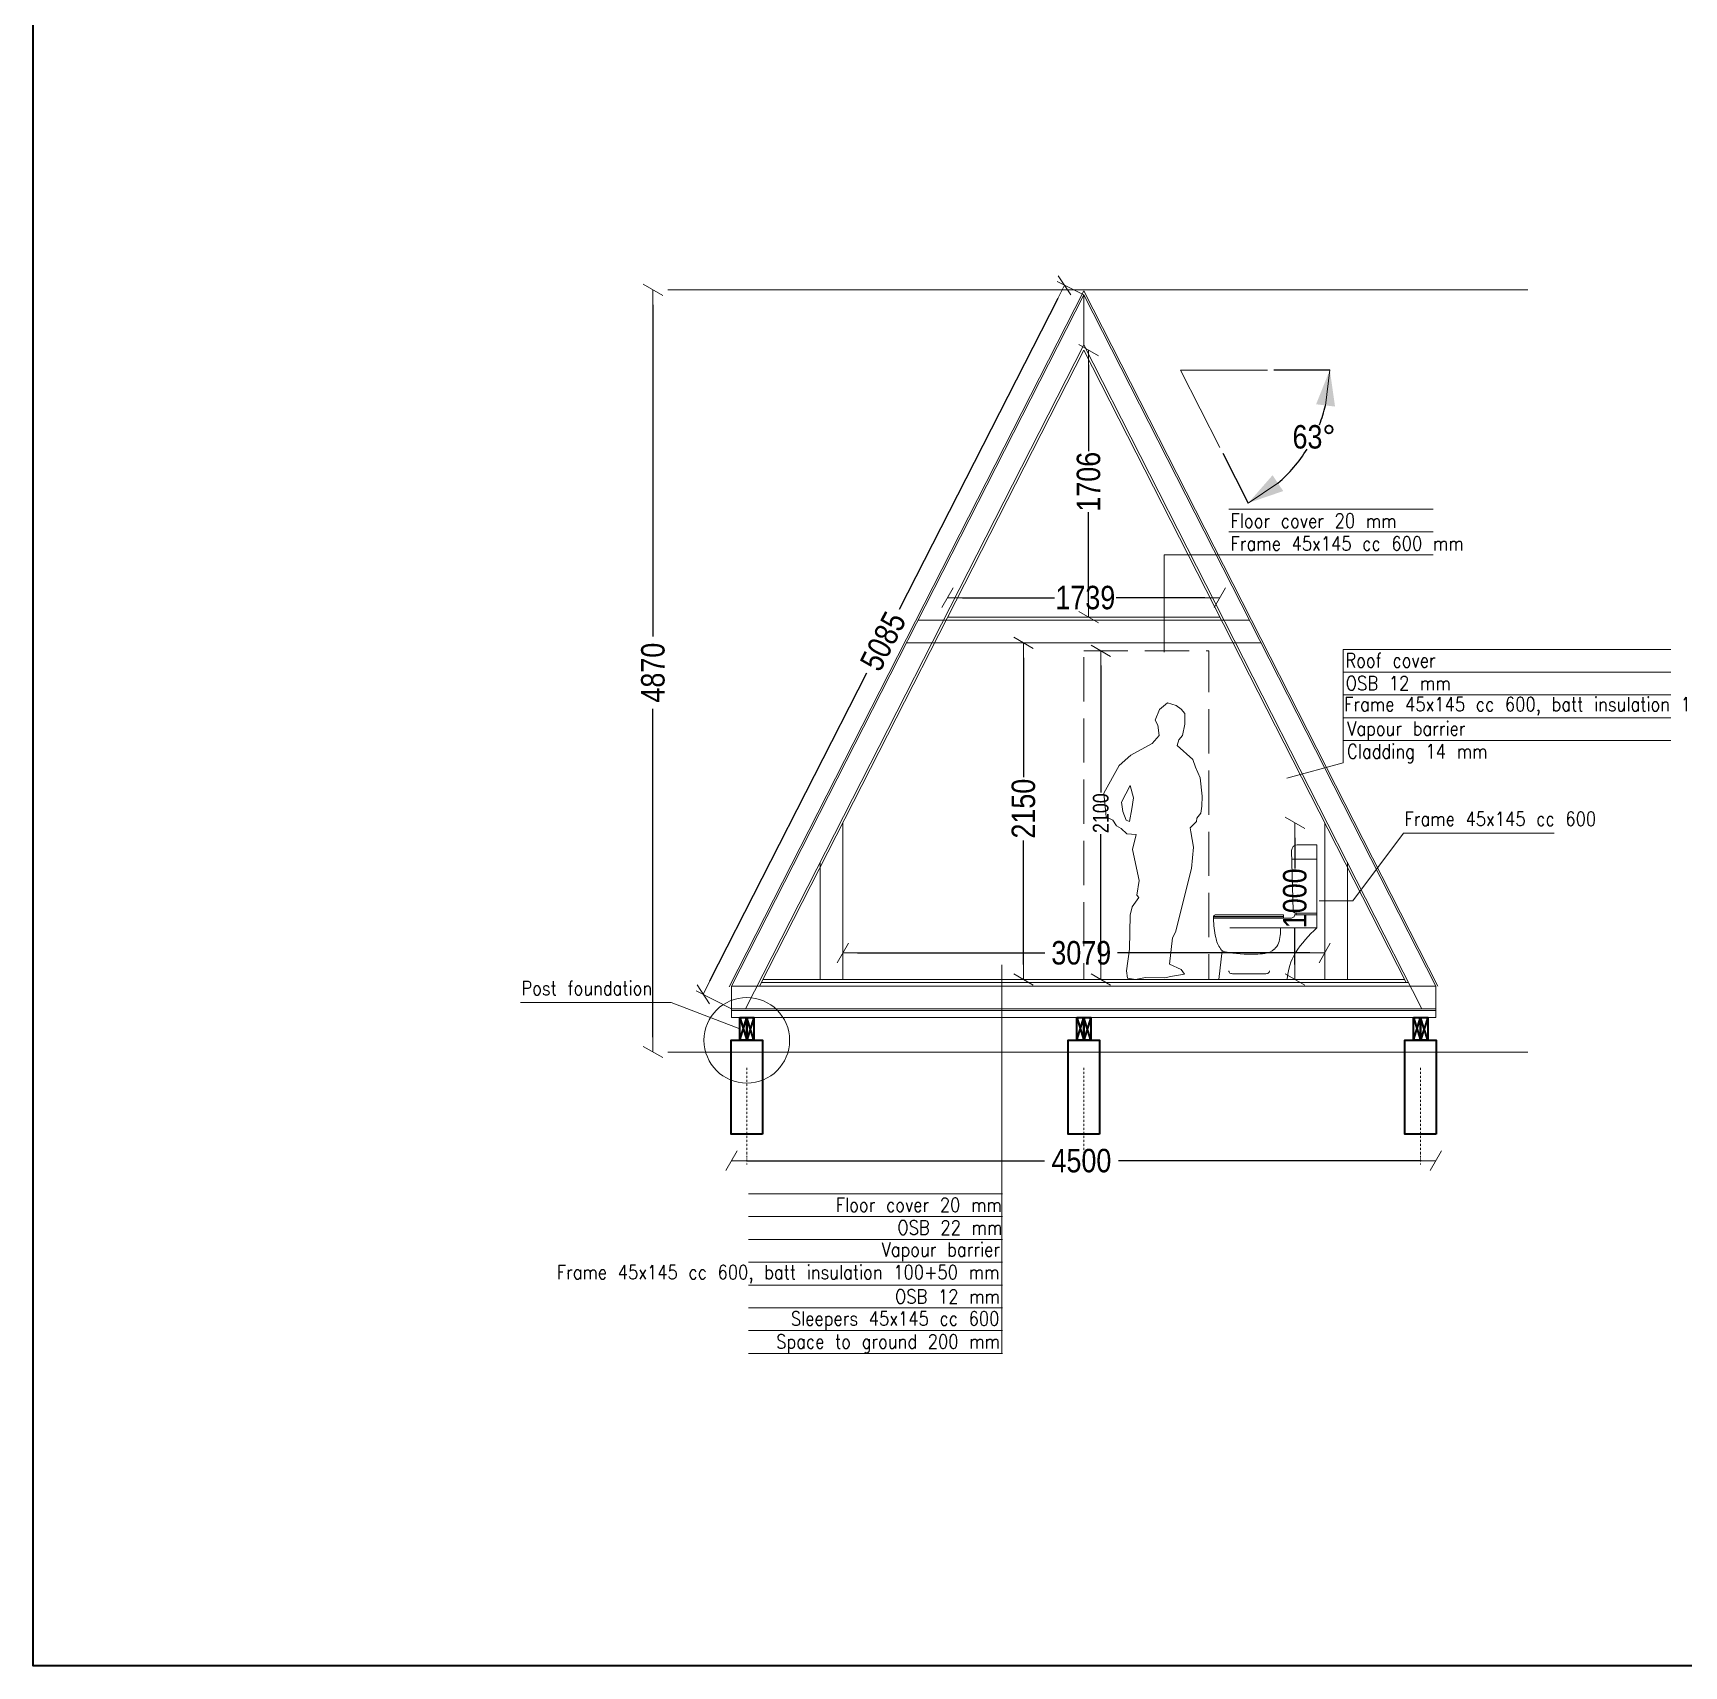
# Model space of a CAD drawing. Header units: millimetres. Extents: x -435615 to -398389, y 64121 to 101077.
# Drawn here: x -422706 to -412158, y 69380 to 79814 of the extents above; entities that cross this region are included whole.
import ezdxf

# ---------------------------------------------------------------- set-up
doc = ezdxf.new("R2010")
doc.units = ezdxf.units.MM
doc.header["$MEASUREMENT"] = 0
doc.linetypes.add('DASHDOT', pattern=[25.4, 12.7, -6.35, 0, -6.35])
doc.linetypes.add('Hidden Line', pattern=[391.222223, 282.222223, -109])
for name, color, linetype, lineweight in [('2D Drafting - General_Pen_No__1', 7, 'Continuous', 13), ('2D Drafting - General_Pen_No__101', 252, 'Continuous', 13), ('2D Drafting - General_Pen_No__6', 5, 'Continuous', 35), ('A-raam_Pen_No__1', 7, 'Continuous', 13), ('dim_Pen_No__1', 7, 'Continuous', 13), ('Interior - Furniture _Pen_No__1', 7, 'Continuous', 13), ('Interior - Furniture _Pen_No__2', 8, 'Continuous', 15), ('TEKST_Pen_No__1', 7, 'Continuous', 13), ('TEKST_Pen_No__7', 7, 'Continuous', 35), ('teljed_Pen_No__1', 7, 'Continuous', 13)]:
    doc.layers.add(name, color=color, linetype=linetype, lineweight=lineweight)
doc.layers.add('Dimensioning - General', color=7, linetype='Continuous')
doc.layers.add('Interior - Furniture', color=7, linetype='Continuous')
doc.styles.add('GENERATED_STYLE_1', font='techl___.ttf')
doc.dimstyles.new('GENERATED_STYLE__1', dxfattribs={"dimtxt": 150, "dimasz": 95, "dimexe": 0.18, "dimexo": 0.0625, "dimgap": 0.09, "dimtad": 0, "dimtih": 1, "dimtoh": 1, "dimdec": 0, "dimzin": 0, "dimdsep": 46, "dimtxsty": 'GENERATED_STYLE_1', "dimblk": 'ARROWHEAD_2', "dimblk1": 'ARROWHEAD_2', "dimblk2": 'ARROWHEAD_2', "dimcen": 0.09, "dimse1": 1, "dimse2": 1, "dimclrd": 7, "dimclre": 7, "dimclrt": 7, "dimadec": 0, "dimazin": 0, "dimtfac": 1, "dimtdec": 4, "dimtmove": 0, "dimatfit": 3, "dimfxl": 1, "dimtolj": 1, "dimtzin": 0, "dimarcsym": 0})
doc.dimstyles.new('GENERATED_STYLE__2', dxfattribs={"dimtxt": 150, "dimasz": 95, "dimexe": 0.18, "dimexo": 0.0625, "dimgap": 0.09, "dimtad": 0, "dimdec": 0, "dimzin": 0, "dimdsep": 46, "dimtxsty": 'GENERATED_STYLE_1', "dimblk": 'ARROWHEAD_2', "dimblk1": 'ARROWHEAD_2', "dimblk2": 'ARROWHEAD_2', "dimcen": 0.09, "dimse1": 1, "dimse2": 1, "dimclrd": 7, "dimclre": 7, "dimclrt": 7, "dimadec": 0, "dimazin": 0, "dimtfac": 1, "dimtdec": 4, "dimtmove": 0, "dimatfit": 3, "dimfxl": 1, "dimtolj": 1, "dimtzin": 0, "dimarcsym": 0})
doc.dimstyles.new('GENERATED_STYLE__3', dxfattribs={"dimtxt": 100, "dimasz": 95, "dimexe": 0.18, "dimexo": 0.0625, "dimgap": 0.09, "dimtad": 0, "dimdec": 0, "dimzin": 0, "dimdsep": 46, "dimtxsty": 'GENERATED_STYLE_1', "dimblk": 'ARROWHEAD_2', "dimblk1": 'ARROWHEAD_2', "dimblk2": 'ARROWHEAD_2', "dimcen": 0.09, "dimse1": 1, "dimse2": 1, "dimclrd": 7, "dimclre": 7, "dimclrt": 7, "dimadec": 0, "dimazin": 0, "dimtfac": 1, "dimtdec": 4, "dimtmove": 0, "dimatfit": 3, "dimfxl": 1, "dimtolj": 1, "dimtzin": 0, "dimarcsym": 0})
doc.dimstyles.new('GENERATED_STYLE__5', dxfattribs={"dimtxt": 150, "dimasz": 228, "dimexe": 0.18, "dimexo": 40, "dimgap": 0.09, "dimtad": 1, "dimtih": 1, "dimtoh": 1, "dimdec": 0, "dimzin": 0, "dimdsep": 46, "dimtxsty": 'GENERATED_STYLE_1', "dimblk": 'ARROWHEAD_5', "dimblk1": 'ARROWHEAD_5', "dimblk2": 'ARROWHEAD_5', "dimcen": 0.09, "dimclrd": 7, "dimclre": 7, "dimclrt": 7, "dimadec": 0, "dimazin": 0, "dimtfac": 1, "dimtdec": 4, "dimtmove": 0, "dimatfit": 3, "dimfxl": 1, "dimtolj": 1, "dimtzin": 0, "dimarcsym": 0})

# ---------------------------------------------------------------- blocks, each defined once
blk = doc.blocks.new('WC Symbol 21')
at = {"layer": 'Interior - Furniture _Pen_No__2', "color": 8, "linetype": 'Continuous', "lineweight": 15}
for p, q in [((0, 860), (125, 860)), ((0, 860), (0, 330)), ((0, 768), (161, 768)), ((151, 439), (161, 823)), ((0, 423), (133, 423)), ((133, 423), (133, 412)), ((0, 412), (142, 412)), ((0, 330), (555, 330)), ((142, 412), (142, 408)), ((142, 408), (144, 404)), ((144, 404), (146, 400)), ((146, 400), (150, 397)), ((150, 397), (154, 395)), ((154, 395), (158, 393)), ((158, 393), (163, 392)), ((163, 392), (168, 391)), ((168, 391), (655, 391)), ((213, 412), (651, 412)), ((213, 412), (213, 391)), ((213, 403), (660, 403)), ((213, 394), (660, 394)), ((660, 403), (660, 394)), ((660, 394), (660, 386)), ((627, 0), (605, 184)), ((302, 55), (303, 51)), ((303, 51), (304, 47)), ((304, 47), (307, 44)), ((307, 44), (311, 41)), ((311, 41), (315, 39)), ((315, 39), (320, 37)), ((320, 37), (325, 36)), ((325, 36), (331, 36)), ((331, 36), (538, 36)), ((538, 36), (540, 36)), ((540, 36), (545, 37)), ((545, 37), (550, 39)), ((550, 39), (555, 41)), ((555, 41), (558, 44)), ((558, 44), (561, 48)), ((561, 48), (563, 51)), ((563, 51), (563, 55)), ((190, 0), (627, 0))]:
    blk.add_line(p, q, dxfattribs=at)
for centre, major_axis, start_param, end_param in [((125, 823), (0, 36.9), 4.712389, 6.283185), ((133, 440), (0, 17.6), 3.141593, 4.616785), ((-518, -266), (0, 793), 5.295867, 5.561687), ((463, 311), (0, 234), 1.491435, 1.917408), ((53, 400), (0, 614), 4.497057, 4.690612), ((651, 403), (0, 8.65), 4.712389, 6.283185), ((655, 386), (0, 4.89), 4.712389, 6.283185), ((358, 284), (0, 126), 2.001074, 2.373142), ((442, 312), (0, 211), 4.123239, 4.506283), ((-193, -28), (0, 388), 4.783761, 5.250459), ((345, 274), (0, 109), 2.396082, 3.021612), ((417, 1002), (0, 841), 3.038709, 3.111969), ((424, 1000), (0, 839), 3.103446, 3.336927), ((579, 222), (0, 45.5), 3.279776, 4.069721)]:
    blk.add_ellipse(centre, major_axis=major_axis, ratio=0.988714, start_param=start_param, end_param=end_param, dxfattribs=at)
blk = doc.blocks.new('Standing Man Contour 01 21')
at = {"layer": 'Interior - Furniture _Pen_No__1', "color": 7, "linetype": 'Continuous', "lineweight": 13}
for p, q in [((-293, 1727), (-316, 1699)), ((-316, 1699), (-315, 1632)), ((-260, 1751), (-293, 1727)), ((-205, 1768), (-260, 1751)), ((-154, 1724), (-205, 1768)), ((-127, 1657), (-154, 1724)), ((-315, 1632), (-301, 1559)), ((-152, 1558), (-144, 1624)), ((-144, 1624), (-127, 1657)), ((-266, 1495), (-367, 1406)), ((-301, 1559), (-278, 1531)), ((-278, 1531), (-266, 1495)), ((-106, 1507), (-152, 1558)), ((29, 1433), (-106, 1507)), ((-367, 1406), (-384, 1357)), ((104, 1367), (29, 1433)), ((-414, 1289), (-427, 1172)), ((-384, 1357), (-414, 1289)), ((203, 1190), (104, 1367)), ((-427, 1172), (-425, 1108)), ((13, 1161), (33, 1240)), ((23, 1091), (13, 1161)), ((33, 1240), (89, 1133)), ((191, 1081), (203, 1190)), ((-425, 1108), (-418, 1063)), ((-418, 1063), (-393, 1031)), ((38, 1009), (23, 1091)), ((80, 1073), (60, 1018)), ((89, 1133), (80, 1073)), ((187, 1039), (191, 1081)), ((-393, 1031), (-390, 1010)), ((-390, 1010), (-350, 968)), ((-350, 968), (-354, 944)), ((60, 1018), (38, 1009)), ((54, 931), (91, 964)), ((91, 964), (121, 982)), ((121, 982), (144, 1018)), ((144, 1018), (187, 1039)), ((-354, 944), (-370, 845)), ((-370, 845), (-358, 708)), ((-5, 926), (54, 931)), ((18, 831), (-5, 926)), ((-23, 633), (18, 831)), ((-358, 708), (-256, 302)), ((-8, 538), (-23, 633)), ((-21, 524), (-8, 538)), ((21, 465), (-21, 524)), ((33, 410), (21, 465)), ((39, 194), (33, 410)), ((-256, 302), (-236, 266)), ((-236, 266), (-218, 98)), ((58, 56), (39, 194)), ((-293, 63), (-313, 34)), ((-313, 34), (-237, 20)), ((-218, 98), (-293, 63)), ((-237, 20), (-185, 10)), ((-185, 10), (-65, 13)), ((-65, 13), (0, 0)), ((0, 0), (50, 9)), ((50, 9), (58, 56))]:
    blk.add_line(p, q, dxfattribs=at)
blk = doc.blocks.new('ARROWHEAD_2')
at = {"color": 0, "linetype": 'Continuous', "lineweight": 0}
for p, q in [((0, 0), (-1, 0)), ((-0.38, -0.66), (0.38, 0.66))]:
    blk.add_line(p, q, dxfattribs=at)
blk = doc.blocks.new('*D264')
at = {"layer": 'Defpoints', "color": 0, "linetype": 'Continuous', "transparency": 16777216}
for p in [(-416378, 75917), (-414860, 75917), (-414454, 73767)]:
    blk.add_point(p, dxfattribs=at)
at = {"layer": 'Dimensioning - General', "color": 7, "linetype": 'Continuous', "lineweight": -2, "transparency": 16777216}
for p, q in [((-416378, 75822), (-416378, 75060)), ((-416378, 73862), (-416378, 74655))]:
    blk.add_line(p, q, dxfattribs=at)
at = {"layer": 'Dimensioning - General', "color": 7, "linetype": 'Continuous', "lineweight": -2, "transparency": 16777216, "xscale": 95, "yscale": 95, "zscale": 95}
for p, rotation in [((-416378, 75917), 90), ((-416378, 73767), 270)]:
    blk.add_blockref('ARROWHEAD_2', p, dxfattribs=dict(at, rotation=rotation))
at = {"layer": 'Dimensioning - General', "color": 7, "linetype": 'Continuous', "lineweight": 13, "transparency": 16777216, "insert": (-416378, 74858), "char_height": 150, "attachment_point": 5, "rotation": 90, "style": 'GENERATED_STYLE_1'}
blk.add_mtext('\\A1;2150', dxfattribs=at)
blk = doc.blocks.new('*D265')
at = {"layer": 'Defpoints', "color": 0, "linetype": 'Continuous', "transparency": 16777216}
for p in [(-415993, 77788), (-415962, 77788), (-416863, 76082)]:
    blk.add_point(p, dxfattribs=at)
at = {"layer": 'Dimensioning - General', "color": 7, "linetype": 'Continuous', "lineweight": -2, "transparency": 16777216}
for p, q in [((-415962, 77693), (-415962, 77142)), ((-415962, 76177), (-415962, 76752))]:
    blk.add_line(p, q, dxfattribs=at)
at = {"layer": 'Dimensioning - General', "color": 7, "linetype": 'Continuous', "lineweight": -2, "transparency": 16777216, "xscale": 95, "yscale": 95, "zscale": 95}
for p, rotation in [((-415962, 77788), 90), ((-415962, 76082), 270)]:
    blk.add_blockref('ARROWHEAD_2', p, dxfattribs=dict(at, rotation=rotation))
at = {"layer": 'Dimensioning - General', "color": 7, "linetype": 'Continuous', "lineweight": 13, "transparency": 16777216, "insert": (-415962, 76947), "char_height": 150, "attachment_point": 5, "rotation": 90, "style": 'GENERATED_STYLE_1'}
blk.add_mtext('\\A1;1706', dxfattribs=at)
blk = doc.blocks.new('*D266')
at = {"layer": 'Defpoints', "color": 0, "linetype": 'Continuous', "transparency": 16777216}
for p in [(-418745, 78173), (-418650, 78173), (-418650, 73303)]:
    blk.add_point(p, dxfattribs=at)
at = {"layer": 'Dimensioning - General', "color": 7, "linetype": 'Continuous', "lineweight": -2, "transparency": 16777216}
for p, q in [((-418745, 78078), (-418745, 75959)), ((-418745, 73398), (-418745, 75495))]:
    blk.add_line(p, q, dxfattribs=at)
at = {"layer": 'Dimensioning - General', "color": 7, "linetype": 'Continuous', "lineweight": -2, "transparency": 16777216, "xscale": 95, "yscale": 95, "zscale": 95}
for p, rotation in [((-418745, 78173), 90), ((-418745, 73303), 270)]:
    blk.add_blockref('ARROWHEAD_2', p, dxfattribs=dict(at, rotation=rotation))
at = {"layer": 'Dimensioning - General', "color": 7, "linetype": 'Continuous', "lineweight": 13, "transparency": 16777216, "insert": (-418745, 75727), "char_height": 150, "attachment_point": 5, "rotation": 90, "style": 'GENERATED_STYLE_1'}
blk.add_mtext('\\A1;4870', dxfattribs=at)
blk = doc.blocks.new('*D267')
at = {"layer": 'Defpoints', "color": 0, "linetype": 'Continuous', "transparency": 16777216}
for p in [(-414644, 74767), (-414454, 74767), (-414454, 73767)]:
    blk.add_point(p, dxfattribs=at)
at = {"layer": 'Dimensioning - General', "color": 7, "linetype": 'Continuous', "lineweight": -2, "transparency": 16777216}
for p, q in [((-414644, 74672), (-414644, 74476)), ((-414644, 73862), (-414644, 74094))]:
    blk.add_line(p, q, dxfattribs=at)
at = {"layer": 'Dimensioning - General', "color": 7, "linetype": 'Continuous', "lineweight": -2, "transparency": 16777216, "xscale": 95, "yscale": 95, "zscale": 95}
for p, rotation in [((-414644, 74767), 90), ((-414644, 73767), 270)]:
    blk.add_blockref('ARROWHEAD_2', p, dxfattribs=dict(at, rotation=rotation))
at = {"layer": 'Dimensioning - General', "color": 7, "linetype": 'Continuous', "lineweight": 13, "transparency": 16777216, "insert": (-414644, 74285), "char_height": 150, "attachment_point": 5, "rotation": 90, "style": 'GENERATED_STYLE_1'}
blk.add_mtext('\\A1;1000', dxfattribs=at)
blk = doc.blocks.new('*D268')
at = {"layer": 'Defpoints', "color": 0, "linetype": 'Continuous', "transparency": 16777216}
for p in [(-415124, 76206), (-416863, 76082), (-415124, 76082)]:
    blk.add_point(p, dxfattribs=at)
at = {"layer": 'Dimensioning - General', "color": 7, "linetype": 'Continuous', "lineweight": -2, "transparency": 16777216}
for p, q in [((-416768, 76206), (-416179, 76206)), ((-415219, 76206), (-415787, 76206))]:
    blk.add_line(p, q, dxfattribs=at)
at = {"layer": 'Dimensioning - General', "color": 7, "linetype": 'Continuous', "lineweight": -2, "transparency": 16777216, "xscale": 95, "yscale": 95, "zscale": 95, "rotation": 180}
blk.add_blockref('ARROWHEAD_2', (-416863, 76206), dxfattribs=at)
at = {"layer": 'Dimensioning - General', "color": 7, "linetype": 'Continuous', "lineweight": -2, "transparency": 16777216, "xscale": 95, "yscale": 95, "zscale": 95}
blk.add_blockref('ARROWHEAD_2', (-415124, 76206), dxfattribs=at)
at = {"layer": 'Dimensioning - General', "color": 7, "linetype": 'Continuous', "lineweight": 13, "transparency": 16777216, "insert": (-415983, 76206), "char_height": 150, "attachment_point": 5, "style": 'GENERATED_STYLE_1'}
blk.add_mtext('\\A1;1739', dxfattribs=at)
blk = doc.blocks.new('*D269')
at = {"layer": 'Defpoints', "color": 0, "linetype": 'Continuous', "transparency": 16777216}
for p in [(-415884, 75867), (-415193, 75867), (-415193, 73767)]:
    blk.add_point(p, dxfattribs=at)
at = {"layer": 'Dimensioning - General', "color": 7, "linetype": 'Continuous', "lineweight": -2, "transparency": 16777216}
for p, q in [((-415884, 75772), (-415884, 74962)), ((-415884, 73862), (-415884, 74695))]:
    blk.add_line(p, q, dxfattribs=at)
at = {"layer": 'Dimensioning - General', "color": 7, "linetype": 'Continuous', "lineweight": -2, "transparency": 16777216, "xscale": 95, "yscale": 95, "zscale": 95}
for p, rotation in [((-415884, 75867), 90), ((-415884, 73767), 270)]:
    blk.add_blockref('ARROWHEAD_2', p, dxfattribs=dict(at, rotation=rotation))
at = {"layer": 'Dimensioning - General', "color": 7, "linetype": 'Continuous', "lineweight": 13, "transparency": 16777216, "insert": (-415884, 74829), "char_height": 100, "attachment_point": 5, "rotation": 90, "style": 'GENERATED_STYLE_1'}
blk.add_mtext('\\A1;2100', dxfattribs=at)
blk = doc.blocks.new('*D270')
at = {"layer": 'Defpoints', "color": 0, "linetype": 'Continuous', "transparency": 16777216}
for p in [(-418243, 73568), (-413743, 73568), (-413743, 72608)]:
    blk.add_point(p, dxfattribs=at)
at = {"layer": 'Dimensioning - General', "color": 7, "linetype": 'Continuous', "lineweight": -2, "transparency": 16777216}
for p, q in [((-418148, 72608), (-416243, 72608)), ((-413838, 72608), (-415772, 72608))]:
    blk.add_line(p, q, dxfattribs=at)
at = {"layer": 'Dimensioning - General', "color": 7, "linetype": 'Continuous', "lineweight": -2, "transparency": 16777216, "xscale": 95, "yscale": 95, "zscale": 95, "rotation": 180}
blk.add_blockref('ARROWHEAD_2', (-418243, 72608), dxfattribs=at)
at = {"layer": 'Dimensioning - General', "color": 7, "linetype": 'Continuous', "lineweight": -2, "transparency": 16777216, "xscale": 95, "yscale": 95, "zscale": 95}
blk.add_blockref('ARROWHEAD_2', (-413743, 72608), dxfattribs=at)
at = {"layer": 'Dimensioning - General', "color": 7, "linetype": 'Continuous', "lineweight": 13, "transparency": 16777216, "insert": (-416008, 72608), "char_height": 150, "attachment_point": 5, "style": 'GENERATED_STYLE_1'}
blk.add_mtext('\\A1;4500', dxfattribs=at)
blk = doc.blocks.new('*D287')
at = {"layer": 'Defpoints', "color": 0, "linetype": 'Continuous', "transparency": 16777216}
for p in [(-416163, 78227), (-416116, 78203), (-418469, 73695)]:
    blk.add_point(p, dxfattribs=at)
at = {"layer": 'Dimensioning - General', "color": 7, "linetype": 'Continuous', "lineweight": -2, "transparency": 16777216}
for p, q in [((-416159, 78118), (-417172, 76130)), ((-418381, 73757), (-417378, 75726))]:
    blk.add_line(p, q, dxfattribs=at)
at = {"layer": 'Dimensioning - General', "color": 7, "linetype": 'Continuous', "lineweight": -2, "transparency": 16777216, "xscale": 95, "yscale": 95, "zscale": 95}
for p, rotation in [((-416116, 78203), 63.00000000012822), ((-418424, 73672), 243.0000000001282)]:
    blk.add_blockref('ARROWHEAD_2', p, dxfattribs=dict(at, rotation=rotation))
at = {"layer": 'Dimensioning - General', "color": 7, "linetype": 'Continuous', "lineweight": 13, "transparency": 16777216, "insert": (-417275, 75928), "char_height": 150, "attachment_point": 5, "rotation": 63, "style": 'GENERATED_STYLE_1'}
blk.add_mtext('\\A1;5085', dxfattribs=at)
blk = doc.blocks.new('*D288')
at = {"layer": 'Defpoints', "color": 0, "linetype": 'Continuous', "transparency": 16777216}
for p in [(-414454, 73936), (-417533, 73767), (-414454, 73767)]:
    blk.add_point(p, dxfattribs=at)
at = {"layer": 'Dimensioning - General', "color": 7, "linetype": 'Continuous', "lineweight": -2, "transparency": 16777216}
for p, q in [((-417438, 73936), (-416241, 73936)), ((-414549, 73936), (-415777, 73936))]:
    blk.add_line(p, q, dxfattribs=at)
at = {"layer": 'Dimensioning - General', "color": 7, "linetype": 'Continuous', "lineweight": -2, "transparency": 16777216, "xscale": 95, "yscale": 95, "zscale": 95, "rotation": 180}
blk.add_blockref('ARROWHEAD_2', (-417533, 73936), dxfattribs=at)
at = {"layer": 'Dimensioning - General', "color": 7, "linetype": 'Continuous', "lineweight": -2, "transparency": 16777216, "xscale": 95, "yscale": 95, "zscale": 95}
blk.add_blockref('ARROWHEAD_2', (-414454, 73936), dxfattribs=at)
at = {"layer": 'Dimensioning - General', "color": 7, "linetype": 'Continuous', "lineweight": 13, "transparency": 16777216, "insert": (-416009, 73936), "char_height": 150, "attachment_point": 5, "style": 'GENERATED_STYLE_1'}
blk.add_mtext('\\A1;3079', dxfattribs=at)
blk = doc.blocks.new('ARROWHEAD_5')
at = {"linetype": 'Continuous', "lineweight": 0}
blk.add_hatch(color=0, dxfattribs=at).paths.add_polyline_path([(-1, 0.2679), (0, 0), (-1, -0.2679)])
at = {"color": 0, "linetype": 'Continuous', "lineweight": 0}
blk.add_line((0, 0), (-1, 0), dxfattribs=at)
blk = doc.blocks.new('*D344')
at = {"layer": 'Defpoints', "color": 0, "linetype": 'Continuous', "transparency": 16777216}
for p in [(-415375, 77661), (-414819, 77661), (-415123, 77166), (-414666, 77022)]:
    blk.add_point(p, dxfattribs=at)
at = {"layer": 'Dimensioning - General', "color": 7, "linetype": 'Continuous', "lineweight": -2, "transparency": 16777216}
for p, q in [((-414779, 77661), (-414421, 77661)), ((-415105, 77130), (-414942, 76811))]:
    blk.add_line(p, q, dxfattribs=at)
for start, end in [(338.5142, 346.2736), (310.7264, 327.9546)]:
    blk.add_arc((-415375, 77661), 954, start, end, dxfattribs=at)
at = {"layer": 'Dimensioning - General', "color": 7, "linetype": 'Continuous', "lineweight": -2, "transparency": 16777216, "xscale": 228, "yscale": 228, "zscale": 228}
for p, rotation in [((-414421, 77661), 83.1368026645829), ((-414942, 76811), 213.8631973354242)]:
    blk.add_blockref('ARROWHEAD_5', p, dxfattribs=dict(at, rotation=rotation))
at = {"layer": 'Dimensioning - General', "color": 7, "linetype": 'Continuous', "lineweight": 13, "transparency": 16777216, "insert": (-414522, 77233), "char_height": 150, "attachment_point": 5, "style": 'GENERATED_STYLE_1'}
blk.add_mtext('\\A1;63°', dxfattribs=at)

msp = doc.modelspace()

# ---------------------------------------------------------------- linework, layer by layer
at = {"layer": '2D Drafting - General_Pen_No__1', "color": 7, "linetype": 'Continuous', "lineweight": 13}
for p, q in [((-413155.5, 78172.7), (-418649.7, 78172.7)), ((-418259.1, 73720.1), (-415993.3, 78166.9)), ((-415993.3, 78140.5), (-416163, 78227)), ((-413729.9, 73724.7), (-415993.3, 78166.9)), ((-418243.3, 73724.6), (-415993.3, 78140.5)), ((-413743.3, 73724.6), (-415993.3, 78140.5)), ((-415993.3, 78140.5), (-415993.3, 77821.1)), ((-418154.4, 73579.6), (-415993.3, 77821.1)), ((-418063.7, 73724.6), (-415993.3, 77788)), ((-413832.2, 73579.6), (-415993.3, 77821.1)), ((-413934.1, 73746.6), (-415993.3, 77788)), ((-415374.9, 77660.8), (-414819.4, 77660.8)), ((-415374.9, 77660.8), (-415122.7, 77165.8)), ((-417532.8, 74766.6), (-417532.8, 73766.6)), ((-414453.8, 74766.6), (-414453.8, 73766.6)), ((-417677.8, 74515.1), (-417677.8, 73766.6)), ((-414308.8, 74515.1), (-414308.8, 73766.6)), ((-416516.6, 73860.5), (-416516.6, 71376.7)), ((-413917.3, 73746.6), (-418052.5, 73746.6)), ((-413944.3, 73766.6), (-418042.3, 73766.6)), ((-418243.3, 73579.6), (-418469.2, 73694.7)), ((-413155.5, 73302.7), (-418649.7, 73302.7))]:
    msp.add_line(p, q, dxfattribs=at)
at = {"layer": '2D Drafting - General_Pen_No__1', "color": 7, "linetype": 'Hidden Line', "lineweight": 13, "flags": 128}
msp.add_lwpolyline([(-415993.3, 75866.6), (-415193.3, 75866.6), (-415193.3, 73766.6), (-415993.3, 73766.6)], close=True, dxfattribs=at)
at = {"layer": '2D Drafting - General_Pen_No__1', "color": 7, "linetype": 'Continuous', "lineweight": 13, "flags": 128}
for points in [[(-418243.3, 73724.6), (-413743.3, 73724.6), (-413743.3, 73579.6), (-418243.3, 73579.6)], [(-418243.3, 73579.6), (-413743.3, 73579.6), (-413743.3, 73724.6), (-418243.3, 73724.6)], [(-418243.3, 73567.6), (-413743.3, 73567.6), (-413743.3, 73579.6), (-418243.3, 73579.6)], [(-418243.3, 73567.6), (-413743.3, 73567.6), (-413743.3, 73522.6), (-418243.3, 73522.6)]]:
    msp.add_lwpolyline(points, close=True, dxfattribs=at)
at = {"layer": '2D Drafting - General_Pen_No__101', "color": 252, "linetype": 'Continuous', "lineweight": 13}
msp.add_circle((-418145.8, 73377.6), 273.5, dxfattribs=at)
at = {"layer": '2D Drafting - General_Pen_No__6', "color": 5, "linetype": 'Continuous', "lineweight": 35}
for p, q in [((-418190.8, 73377.6), (-418145.8, 73522.6)), ((-418190.8, 73522.6), (-418145.8, 73377.6)), ((-418100.8, 73377.6), (-418145.8, 73522.6)), ((-418100.8, 73522.6), (-418145.8, 73377.6)), ((-416038.3, 73377.6), (-415993.3, 73522.6)), ((-416038.3, 73522.6), (-415993.3, 73377.6)), ((-415948.3, 73377.6), (-415993.3, 73522.6)), ((-415948.3, 73522.6), (-415993.3, 73377.6)), ((-413885.8, 73377.6), (-413840.8, 73522.6)), ((-413885.8, 73522.6), (-413840.8, 73377.6)), ((-413795.8, 73377.6), (-413840.8, 73522.6)), ((-413795.8, 73522.6), (-413840.8, 73377.6))]:
    msp.add_line(p, q, dxfattribs=at)
at = {"layer": '2D Drafting - General_Pen_No__6', "color": 5, "linetype": 'Continuous', "lineweight": 35, "flags": 128}
for points in [[(-422705.9, 81110.9), (-408879.6, 81110.9), (-408879.6, 69379.5), (-422705.9, 69379.5)], [(-418190.8, 73522.6), (-418145.8, 73522.6), (-418145.8, 73377.6), (-418190.8, 73377.6)], [(-418145.8, 73522.6), (-418100.8, 73522.6), (-418100.8, 73377.6), (-418145.8, 73377.6)], [(-416038.3, 73522.6), (-415993.3, 73522.6), (-415993.3, 73377.6), (-416038.3, 73377.6)], [(-415993.3, 73522.6), (-415948.3, 73522.6), (-415948.3, 73377.6), (-415993.3, 73377.6)], [(-413885.8, 73522.6), (-413840.8, 73522.6), (-413840.8, 73377.6), (-413885.8, 73377.6)], [(-413840.8, 73522.6), (-413795.8, 73522.6), (-413795.8, 73377.6), (-413840.8, 73377.6)], [(-418045.8, 72777.6), (-418245.8, 72777.6), (-418245.8, 73377.6), (-418045.8, 73377.6)], [(-415893.3, 72777.6), (-416093.3, 72777.6), (-416093.3, 73377.6), (-415893.3, 73377.6)], [(-413740.8, 72777.6), (-413940.8, 72777.6), (-413940.8, 73377.6), (-413740.8, 73377.6)]]:
    msp.add_lwpolyline(points, close=True, dxfattribs=at)
at = {"layer": 'A-raam_Pen_No__1', "color": 7, "linetype": 'Continuous', "lineweight": 13}
for p, q in [((-417052.5, 76061.6), (-414934.1, 76061.6)), ((-416862.8, 76081.6), (-415123.8, 76081.6)), ((-417126.4, 75916.6), (-414860.2, 75916.6))]:
    msp.add_line(p, q, dxfattribs=at)
at = {"layer": 'dim_Pen_No__1', "color": 7, "linetype": 'Continuous', "lineweight": 13}
for p, q in [((-414335.5, 75150.1), (-414695, 75053.2)), ((-414275, 74267.9), (-414489.3, 74267.9))]:
    msp.add_line(p, q, dxfattribs=at)
at = {"layer": 'TEKST_Pen_No__1', "color": 7, "linetype": 'Continuous', "lineweight": 13}
for p, q in [((-415066.7, 76771.6), (-413761.2, 76771.6)), ((-415066.7, 76625.9), (-413761.2, 76625.9)), ((-415478.6, 76480.2), (-415478.6, 75857.1)), ((-415478.6, 76480.2), (-413761.2, 76480.2)), ((-414335.5, 75875.9), (-414335.5, 75150.1)), ((-414335.5, 75875.9), (-412242.7, 75875.9)), ((-414335.5, 75730.2), (-412242.7, 75730.2)), ((-414335.5, 75584.5), (-412242.7, 75584.5)), ((-414335.5, 75438.8), (-412242.7, 75438.8)), ((-414335.5, 75293), (-412242.7, 75293)), ((-413949.4, 74702.3), (-414275, 74267.9)), ((-413949.4, 74702.3), (-412986.9, 74702.3)), ((-419591.8, 73619.1), (-418629.3, 73619.1)), ((-418190.8, 73450.1), (-418629.3, 73619.1)), ((-416511.9, 72396.7), (-418135, 72396.7)), ((-416511.9, 72251), (-418135, 72251)), ((-416511.9, 72105.2), (-418135, 72105.2)), ((-416511.9, 71959.5), (-418135, 71959.5)), ((-416511.9, 71813.8), (-418135, 71813.8)), ((-416511.9, 71668.1), (-418135, 71668.1)), ((-416511.9, 71522.4), (-418135, 71522.4)), ((-416511.9, 71376.7), (-418135, 71376.7))]:
    msp.add_line(p, q, dxfattribs=at)
at = {"layer": 'teljed_Pen_No__1', "color": 7, "linetype": 'DASHDOT', "lineweight": 13}
for p, q in [((-418145.8, 73201.5), (-418145.8, 72583.6)), ((-415993.3, 73201.5), (-415993.3, 72583.6)), ((-413840.8, 73201.5), (-413840.8, 72583.6))]:
    msp.add_line(p, q, dxfattribs=at)

# ---------------------------------------------------------------- block references
at = {"layer": 'Interior - Furniture', "color": 104, "linetype": 'Continuous', "lineweight": 20, "true_color": 0x029e21, "xscale": -1, "zscale": 1000}
for name, p in [('Standing Man Contour 01 21', (-415662.8, 73766.6)), ('WC Symbol 21', (-414503.8, 73766.6))]:
    msp.add_blockref(name, p, dxfattribs=at)

# ---------------------------------------------------------------- texts
at = {"layer": 'TEKST_Pen_No__7', "color": 7, "linetype": 'Continuous', "lineweight": 35, "char_height": 90}
for s, insert, attachment_point in [('\\A1;{\\W0.850000x;\\pql;\\Ftxt.shx;Floor cover 20 mm}', (-415054.9, 76653.1), 7), ('\\A1;{\\W0.850000x;\\pql;\\Ftxt.shx;Frame 45x145 cc 600 mm }', (-415054.9, 76507.3), 7), ('\\A1;{\\W0.850000x;\\pql;\\Ftxt.shx;Roof cover}', (-414321.6, 75760.7), 7), ('\\A1;{\\W0.850000x;\\pql;\\Ftxt.shx;OSB 12 mm}', (-414319.3, 75615), 7), ('\\A1;{\\W0.850000x;\\pql;\\Ftxt.shx;Frame 45x145 cc 600, \\Ftxt.shx;batt insulation 100+150 mm}', (-414329.7, 75452.6), 7), ('\\A1;{\\W0.850000x;\\pql;\\Ftxt.shx;Vapour barrier}', (-414310.8, 75295.5), 7), ('\\A1;{\\W0.850000x;\\pql;\\Ftxt.shx;Cladding 14 mm}', (-414310.8, 75149.2), 7), ('\\A1;{\\W0.850000x;\\pql;\\Ftxt.shx;Frame 45x145 cc 600}', (-413943.5, 74748.6), 7), ('\\A1;{\\W0.850000x;\\pql;\\Ftxt.shx;Post foundation}', (-419586, 73665.5), 7), ('\\A1;{\\W0.850000x;\\pqr;\\Ftxt.shx;Floor cover 20 mm}', (-416516.6, 72281.5), 9), ('\\A1;{\\W0.850000x;\\pqr;\\Ftxt.shx;OSB 22 mm}', (-416513, 72135.7), 9), ('\\A1;{\\W0.850000x;\\pqr;\\Ftxt.shx;Vapour barrier}', (-416528.3, 71966.5), 9), ('\\A1;{\\W0.850000x;\\pqr;\\Ftxt.shx;Frame 45x145 cc 600, \\Ftxt.shx;batt insulation 100+50 mm\\Ftxt.shx; }', (-416531.9, 71824.1), 9), ('\\A1;{\\W0.850000x;\\pqr;\\Ftxt.shx;OSB 12 mm}', (-416528.2, 71695.1), 9), ('\\A1;{\\W0.850000x;\\pqr;\\Ftxt.shx;Sleepers 45x145 cc 600 }', (-416531.9, 71524.9), 9), ('\\A1;{\\W0.850000x;\\pqr;\\Ftxt.shx;Space to ground 200 mm}', (-416528.2, 71378.5), 9)]:
    msp.add_mtext(s, dxfattribs=dict(at, insert=insert, attachment_point=attachment_point))

# ---------------------------------------------------------------- dimensions: what is measured, and where the dimension line sits
at = {"layer": 'Dimensioning - General', "color": 7, "linetype": 'Continuous', "lineweight": 13}
for base, p1, p2, angle, dimstyle, picture, middle, turn in [((-416115.7, 78202.9), (-418469.2, 73694.7), (-416163, 78227), 63, 'GENERATED_STYLE__2', '*D287', (-417274.9, 75927.8), 63), ((-418744.8, 78172.7), (-418649.7, 73302.7), (-418649.7, 78172.7), 90, 'GENERATED_STYLE__2', '*D266', (-418744.8, 75727), 90), ((-415961.7, 77788), (-416862.8, 76081.6), (-415993.3, 77788), 90, 'GENERATED_STYLE__2', '*D265', (-415961.7, 76947.4), 90), ((-416377.8, 75916.6), (-414453.8, 73766.6), (-414860.2, 75916.6), 90, 'GENERATED_STYLE__2', '*D264', (-416377.8, 74857.8), 90), ((-415883.8, 75866.6), (-415193.3, 73766.6), (-415193.3, 75866.6), 90, 'GENERATED_STYLE__3', '*D269', (-415883.8, 74828.9), 90), ((-414644.1, 74766.6), (-414453.8, 73766.6), (-414453.8, 74766.6), 90, 'GENERATED_STYLE__2', '*D267', (-414644.1, 74285), 90)]:
    dim = msp.add_linear_dim(base=base, p1=p1, p2=p2, angle=angle, dimstyle=dimstyle, dxfattribs=at)
    dim.commit()
    dim.dimension.update_dxf_attribs({"geometry": picture, "text_midpoint": middle, "dimtype": 160, "text_rotation": turn})
dim = msp.add_angular_dim_3p(base=(-414666, 77022.4), center=(-415374.9, 77660.8), p1=(-414819.4, 77660.8), p2=(-415122.7, 77165.8), dimstyle='GENERATED_STYLE__5', dxfattribs=at)
dim.commit()
dim.dimension.update_dxf_attribs({"geometry": '*D344', "text_midpoint": (-414522.2, 77233), "dimtype": 165})
for base, p1, p2, picture, middle in [((-415123.8, 76205.9), (-416862.8, 76081.6), (-415123.8, 76081.6), '*D268', (-415982.9, 76205.9)), ((-414453.8, 73936), (-417532.8, 73766.6), (-414453.8, 73766.6), '*D288', (-416009.1, 73936)), ((-413743.3, 72607.5), (-418243.3, 73567.6), (-413743.3, 73567.6), '*D270', (-416007.7, 72607.5))]:
    dim = msp.add_linear_dim(base=base, p1=p1, p2=p2, dimstyle='GENERATED_STYLE__1', dxfattribs=at)
    dim.commit()
    dim.dimension.update_dxf_attribs({"geometry": picture, "text_midpoint": middle, "dimtype": 160})

doc.saveas('drawing.dxf')
